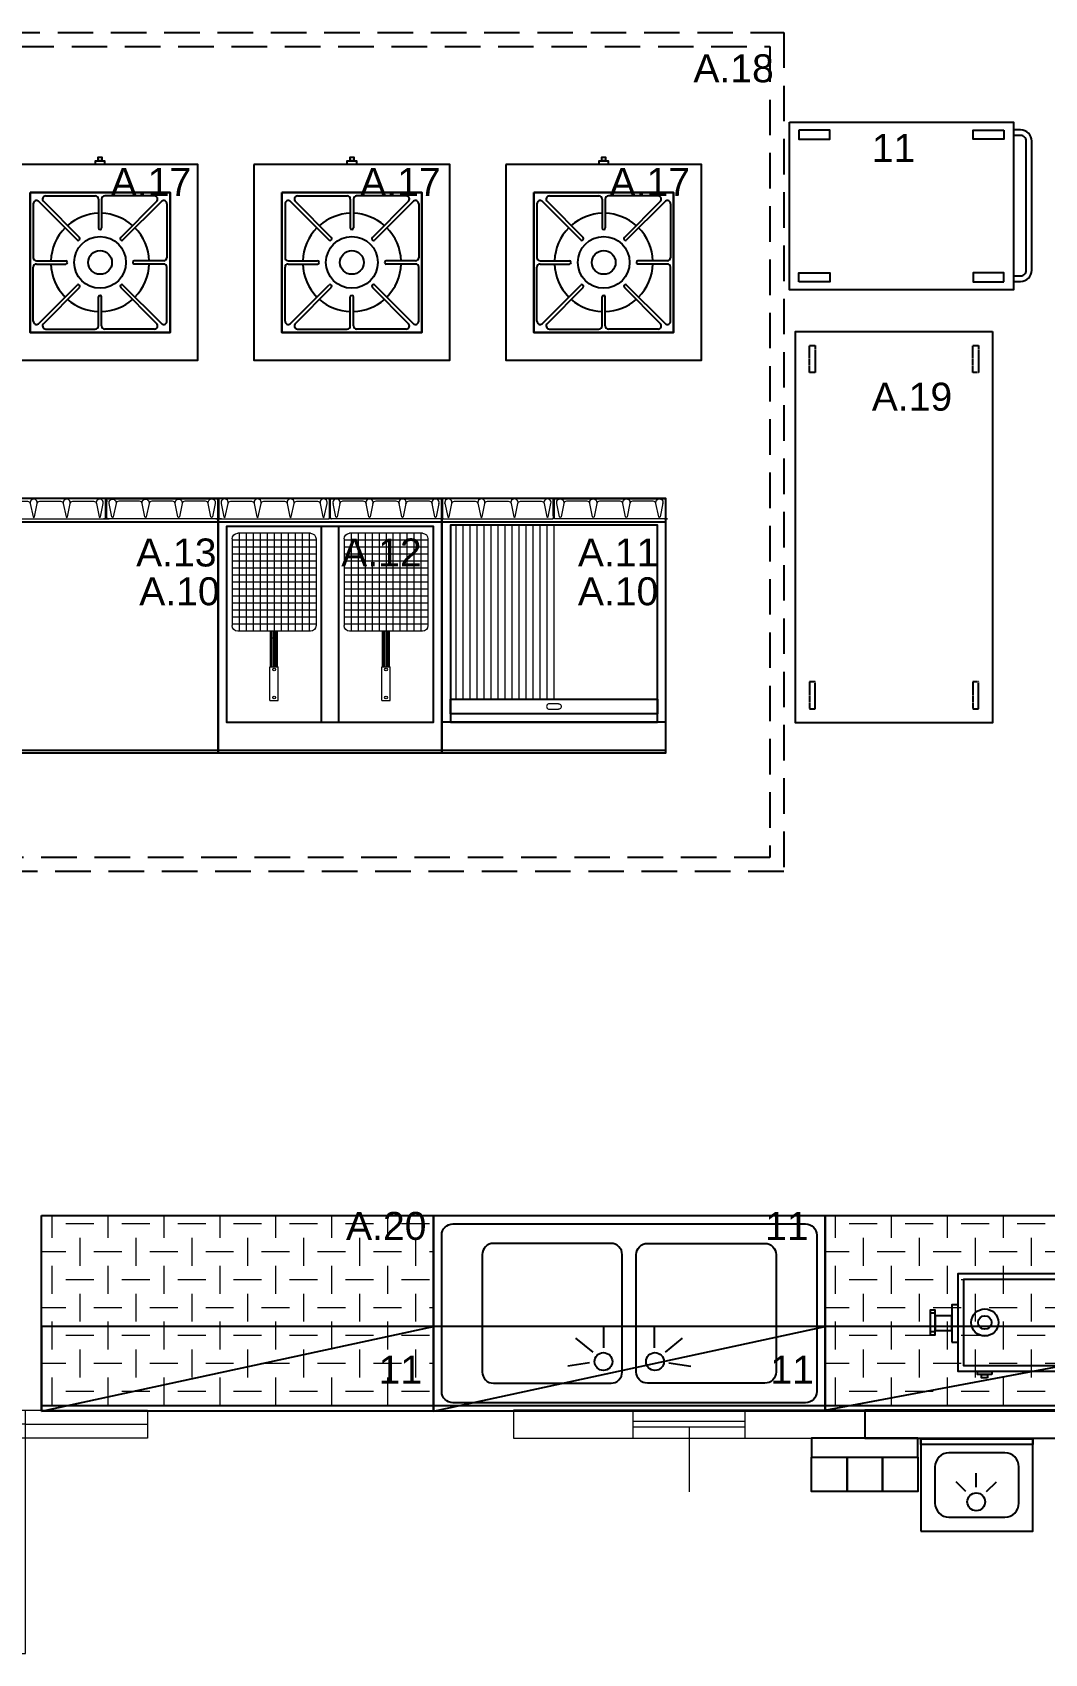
# Model space of a CAD drawing. Header units: millimetres. Extents: x -3516 to 33273, y -7531 to 724.
# Drawn here: x 28838 to 29200, y -2674 to -2094 of the extents above; entities that cross this region are included whole.
import ezdxf

# ---------------------------------------------------------------- set-up
doc = ezdxf.new("R2010")
doc.units = ezdxf.units.MM
for name, pattern in [('ACAD_ISO03W100', [30, 12, -18]), ('DASHED', [19.05, 12.7, -6.35]), ('HIDDEN', [0.375, 0.25, -0.125])]:
    doc.linetypes.add(name, pattern=pattern)
for name, color, linetype, lineweight in [('40x60 VAS', 155, 'Continuous', 15), ('DIS-100', 9, 'Continuous', 30), ('GRC- Yazı 1', 3, 'Continuous', 20), ('GRC-Ekipman', 4, 'Continuous', 25), ('GRC-et', 10, 'Continuous', 15), ('KAPI', 37, 'Continuous', 15)]:
    doc.layers.add(name, color=color, linetype=linetype, lineweight=lineweight)
doc.layers.add('S2000-002 Çizgi', color=7, linetype='Continuous')
doc.layers.add('S2000-003 Kapı', color=3, linetype='Continuous')
doc.styles.add('ekp-yazı', font='arial.ttf', dxfattribs={"height": 10})

# ---------------------------------------------------------------- blocks, each defined once
blk = doc.blocks.new('A$Ccb6340a7')
at = {"layer": 'DIS-100', "lineweight": -2}
blk.add_lwpolyline([(10, 125.5), (10, 0), (0, 0), (0, 125.5)], close=True, dxfattribs=at)
blk = doc.blocks.new('ASDQ2WE1241245')
at = {"layer": 'KAPI', "color": 3}
for p, q in [((178099.81, 119041.46), (178099.81, 119051.46)), ((178263.81, 119041.46), (178263.81, 119051.46)), ((178099.81, 119046.46), (178056.31, 119046.46)), ((178263.81, 119046.46), (178307.31, 119046.46))]:
    blk.add_line(p, q, dxfattribs=at)
blk.add_lwpolyline([(178056.31, 119051.46), (178307.31, 119051.46), (178307.31, 119041.46), (178056.31, 119041.46)], close=True, dxfattribs=at)
at = {"layer": 'KAPI', "color": 3, "linetype": 'Continuous', "ltscale": 0.5}
for points in [[(178099.81, 119046.46), (178103.81, 119046.46), (178103.81, 118964.46), (178099.81, 118964.46), (178099.81, 119046.46)], [(178263.81, 119046.46), (178259.81, 119046.46), (178259.81, 118964.46), (178263.81, 118964.46), (178263.81, 119046.46)]]:
    blk.add_lwpolyline(points, dxfattribs=at)
at = {"layer": 'KAPI', "color": 3, "linetype": 'ACAD_ISO03W100', "ltscale": 0.5}
for centre, start, end in [((178099.63, 119046.53), 272.91666, 359.94754), ((178263.99, 119046.53), 180.05246, 267.08334)]:
    blk.add_arc(centre, 82.18, start, end, dxfattribs=at)
blk = doc.blocks.new('A$C3c9ccc98')
at = {"layer": '40x60 VAS', "linetype": 'Continuous'}
for p, q in [((42.75, 19.14), (42.75, 29.14)), ((82.75, 19.14), (82.75, 29.14)), ((82.75, 25.14), (42.75, 25.14)), ((82.75, 23.14), (42.75, 23.14)), ((62.75, 23.14), (62.75, 0))]:
    blk.add_line(p, q, dxfattribs=at)
blk.add_lwpolyline([(125.5, 29.14), (0, 29.14), (0, 19.14), (125.5, 19.14)], close=True, dxfattribs=at)
blk = doc.blocks.new('Evye2.140-70')
at = {"color": 251}
for p, q in [((-84.16, -17.24), (-91.97, -16.13)), ((-55.84, -17.24), (-48.03, -16.13)), ((-82.93, -21.05), (-89.03, -26.06)), ((-79.02, -22.71), (-79.02, -30.6)), ((-60.98, -22.71), (-60.98, -30.6)), ((-57.07, -21.05), (-50.97, -26.06))]:
    blk.add_line(p, q, dxfattribs=at)
for points in [[(0, -70), (-140, -70), (-140, 0), (0, 0)], [(0, -2), (-140, -2), (-140, 0), (0, 0)]]:
    blk.add_lwpolyline(points, close=True)
blk.add_lwpolyline([(-7, -67), (-133, -67, -0.414214), (-137, -63), (-137, -7, -0.414214), (-133, -3), (-7, -3, -0.414214), (-3, -7), (-3, -63, -0.414214)], format="xyb", close=True)
for points in [[(-76.5, -60), (-118.5, -60, -0.414214), (-122.5, -56), (-122.5, -14, -0.414214), (-118.5, -10), (-76.5, -10, -0.414214), (-72.5, -14), (-72.5, -56, -0.414214)], [(-63.5, -60), (-21.5, -60, 0.414214), (-17.5, -56), (-17.5, -14, 0.414214), (-21.5, -10), (-63.5, -10, 0.414214), (-67.5, -14), (-67.5, -56, 0.414214)]]:
    blk.add_lwpolyline(points, format="xyb", close=True, dxfattribs=at)
for centre in [(-79.21, -17.74), (-60.79, -17.74)]:
    blk.add_circle(centre, 3.19, dxfattribs=at)
blk = doc.blocks.new('PoliTT.E.140-70')
at = {"layer": 'GRC-et'}
h = blk.add_hatch(dxfattribs=at)
h.set_pattern_fill('CHECKERED', color=256, scale=10, style=0)
h.set_pattern_definition([(0, (140, 0), (10, 10), [10, -10]), (90, (145, 5), (-10, 10), [10, -10])])
h.paths.add_polyline_path([(0, -70), (140, -70), (140, -2), (0, -2)])
for p, q in [((0, 0), (140, 0)), ((0, -70), (0, 0)), ((140, 0), (140, -70)), ((140, -2), (0, -2)), ((140, -70), (0, -70))]:
    blk.add_line(p, q)
blk = doc.blocks.new('A$C2C312901')
at = {"layer": 'S2000-002 Çizgi', "linetype": 'Continuous', "lineweight": 0}
for p, q in [((39.55, 90.8), (0.45, 90.8)), ((1.06, 89.25), (2.06, 84.41)), ((2.55, 84.43), (3.54, 89.23)), ((4.51, 90), (11.89, 90)), ((12.86, 89.25), (13.86, 84.41)), ((14.35, 84.43), (15.33, 89.21)), ((16.31, 90), (23.69, 90)), ((24.68, 89.16), (25.66, 84.41)), ((26.15, 84.43), (27.13, 89.21)), ((28.11, 90), (35.49, 90)), ((36.48, 89.16), (37.46, 84.41)), ((37.95, 84.43), (38.93, 89.21)), ((40.45, 90.8), (79.55, 90.8)), ((42.05, 84.43), (41.07, 89.21)), ((43.52, 89.16), (42.55, 84.41)), ((51.89, 90), (44.51, 90)), ((53.85, 84.43), (52.87, 89.21)), ((55.32, 89.16), (54.35, 84.41)), ((63.69, 90), (56.31, 90)), ((65.65, 84.43), (64.67, 89.21)), ((67.14, 89.25), (66.15, 84.41)), ((75.49, 90), (68.11, 90)), ((77.45, 84.43), (76.46, 89.23)), ((78.94, 89.25), (77.95, 84.41)), ((5, 81.5), (5, 19.2)), ((7.5, 81.5), (7.5, 19.2)), ((10, 81.5), (10, 19.2)), ((12.5, 81.5), (12.5, 19.2)), ((15, 81.5), (15, 19.2)), ((17.5, 81.5), (17.5, 19.2)), ((20, 81.5), (20, 19.2)), ((22.5, 81.5), (22.5, 19.2)), ((25, 81.5), (25, 19.2)), ((27.5, 81.5), (27.5, 19.2)), ((30, 81.5), (30, 19.2)), ((32.5, 81.5), (32.5, 19.2)), ((35, 81.5), (35, 19.2)), ((37.5, 81.5), (37.5, 19.2)), ((40, 81.5), (40, 19.2)), ((41.61, 17.6), (38.39, 17.6)), ((38.39, 15.6), (41.61, 15.6))]:
    blk.add_line(p, q, dxfattribs=at)
at = {"layer": 'S2000-002 Çizgi'}
for points in [[(0, 0), (80, 0), (80, 91), (0, 91)], [(0, 1), (80, 1), (80, 82.5), (0, 82.5)], [(3, 11), (77, 11), (77, 81.5), (3, 81.5)], [(77, 14), (3, 14), (3, 19.2), (77, 19.2)], [(0, 1), (80, 1), (80, 11), (0, 11)]]:
    blk.add_lwpolyline(points, close=True, dxfattribs=at)
at = {"layer": 'S2000-002 Çizgi', "linetype": 'Continuous', "lineweight": 0}
for centre, radius, start, end in [((2.3, 89.54), 1.27, 346.42061, 193.57939), ((14.1, 89.54), 1.27, 346.42061, 193.57939), ((25.91, 89.54), 1.27, 346.42061, 193.57939), ((37.71, 89.54), 1.27, 346.42061, 193.57939), ((38.39, 16.6), 1, 90.00605, 270.21394)]:
    blk.add_arc(centre, radius, start, end, dxfattribs=at)
at = {"layer": 'S2000-002 Çizgi', "linetype": 'Continuous', "lineweight": 0, "extrusion": (0, 0, -1)}
for centre, radius, start, end in [((-42.29, 89.54), 1.27, 346.42061, 193.57939), ((-54.09, 89.54), 1.27, 346.42061, 193.57939), ((-65.9, 89.54), 1.27, 346.42061, 193.57939), ((-77.7, 89.54), 1.27, 346.42061, 193.57939), ((-41.61, 16.6), 1, 90.00605, 270.21394)]:
    blk.add_arc(centre, radius, start, end, dxfattribs=at)
for centre, major_axis, start_param, end_param in [((4.51, 89), (1, 0), 3.371293, 4.712389), ((11.89, 89), (1, 0), 4.712389, 6.0355), ((16.31, 89), (1, 0), 3.349747, 4.712389), ((23.69, 89), (1, 0), 4.712389, 6.124448), ((28.11, 89), (1, 0), 3.349747, 4.712389), ((35.49, 89), (1, 0), 4.712389, 6.124448), ((42.3, 84.46), (-0.25, 0), 3.344893, 6.16625), ((54.1, 84.46), (-0.25, 0), 3.344893, 6.16625), ((65.9, 84.46), (-0.25, 0), 3.344906, 6.16625), ((77.7, 84.46), (-0.25, 0), 3.344804, 6.16625)]:
    blk.add_ellipse(centre, major_axis=major_axis, ratio=0.999997, start_param=start_param, end_param=end_param, dxfattribs=at)
at = {"layer": 'S2000-002 Çizgi', "linetype": 'Continuous', "lineweight": 0}
for centre, major_axis, start_param, end_param in [((44.51, 89), (-1, 0), 4.712389, 6.124448), ((51.89, 89), (-1, 0), 3.349747, 4.712389), ((56.31, 89), (-1, 0), 4.712389, 6.124448), ((63.69, 89), (-1, 0), 3.349747, 4.712389), ((68.11, 89), (-1, 0), 4.712389, 6.0355), ((75.49, 89), (-1, 0), 3.371293, 4.712389), ((2.3, 84.46), (0.25, 0), 3.344804, 6.16625), ((14.1, 84.46), (0.25, 0), 3.344906, 6.16625), ((25.9, 84.46), (0.25, 0), 3.344893, 6.16625), ((37.7, 84.46), (0.25, 0), 3.344893, 6.16625)]:
    blk.add_ellipse(centre, major_axis=major_axis, ratio=0.999997, start_param=start_param, end_param=end_param, dxfattribs=at)
for points, weights, knots in [([(0.2, 83.9), (0.2, 83.7), (0.4, 83.7), (20, 83.7), (39.6, 83.7), (39.8, 83.7), (39.8, 83.9), (39.8, 87.25), (39.8, 90.6), (39.8, 90.8), (39.6, 90.8), (39.58, 90.8), (39.56, 90.8)], [1, 0.707748873271, 1, 1, 1, 0.707106781187, 1, 1, 1, 0.707106781187, 1, 1, 1], [0, 0, 0, 0.166667, 0.166667, 0.333333, 0.333333, 0.5, 0.5, 0.666667, 0.666667, 0.833333, 0.833333, 1, 1, 1]), ([(0.45, 90.8), (0.43, 90.8), (0.4, 90.8), (0.2, 90.8), (0.2, 90.6), (0.2, 90.6), (0.2, 90.6), (0.2, 87.25), (0.2, 83.9), (0.2, 83.9), (0.2, 83.9)], [1, 1, 1, 0.707106781187, 1, 1, 1, 1, 1, 0.999999587343, 1], [0, 0, 0, 0.2, 0.2, 0.4, 0.4, 0.6, 0.6, 0.8, 0.8, 1, 1, 1]), ([(79.8, 83.9), (79.8, 83.7), (79.6, 83.7), (60, 83.7), (40.4, 83.7), (40.2, 83.7), (40.2, 83.9), (40.2, 87.25), (40.2, 90.6), (40.2, 90.8), (40.4, 90.8), (40.42, 90.8), (40.44, 90.8)], [1, 0.707748873271, 1, 1, 1, 0.707106781187, 1, 1, 1, 0.707106781187, 1, 1, 1], [0, 0, 0, 0.166667, 0.166667, 0.333333, 0.333333, 0.5, 0.5, 0.666667, 0.666667, 0.833333, 0.833333, 1, 1, 1]), ([(79.55, 90.8), (79.58, 90.8), (79.6, 90.8), (79.8, 90.8), (79.8, 90.6), (79.8, 90.6), (79.8, 90.6), (79.8, 87.25), (79.8, 83.9), (79.8, 83.9), (79.8, 83.9)], [1, 1, 1, 0.707106781187, 1, 1, 1, 1, 1, 0.999999587343, 1], [0, 0, 0, 0.2, 0.2, 0.4, 0.4, 0.6, 0.6, 0.8, 0.8, 1, 1, 1])]:
    blk.add_rational_spline(points, weights, degree=2, knots=knots, dxfattribs=at)
for p in [(1.06, 89.25), (78.94, 89.25)]:
    blk.add_point(p, dxfattribs=at)
blk = doc.blocks.new('A$C6BBD115A')
at = {"layer": 'S2000-002 Çizgi', "linetype": 'Continuous', "lineweight": 0}
for p, q in [((39.5, 90.8), (0.45, 90.8)), ((1.06, 89.25), (1.06, 89.24)), ((1.06, 89.24), (2.05, 84.41)), ((2.55, 84.43), (3.54, 89.23)), ((4.51, 90), (11.89, 90)), ((12.86, 89.24), (13.85, 84.41)), ((14.35, 84.43), (15.33, 89.21)), ((16.31, 90), (23.69, 90)), ((24.68, 89.16), (25.65, 84.41)), ((26.15, 84.43), (27.13, 89.21)), ((28.11, 90), (35.49, 90)), ((36.48, 89.16), (37.45, 84.41)), ((37.95, 84.43), (38.93, 89.21)), ((40.5, 90.8), (79.55, 90.8)), ((42.05, 84.43), (41.07, 89.21)), ((43.52, 89.16), (42.55, 84.41)), ((51.89, 90), (44.51, 90)), ((53.85, 84.43), (52.87, 89.21)), ((55.32, 89.16), (54.35, 84.41)), ((63.69, 90), (56.31, 90)), ((65.65, 84.43), (64.67, 89.21)), ((67.14, 89.24), (66.15, 84.41)), ((75.49, 90), (68.11, 90)), ((77.45, 84.43), (76.46, 89.23)), ((78.94, 89.24), (77.95, 84.41)), ((78.94, 89.25), (78.94, 89.24)), ((5, 76.55), (5, 45.55)), ((35, 76.05), (5, 76.05)), ((33, 78.55), (7, 78.55)), ((7.5, 78.55), (7.5, 43.55)), ((10, 78.55), (10, 43.55)), ((12.5, 78.55), (12.5, 43.55)), ((15, 78.55), (15, 43.55)), ((17.5, 78.55), (17.5, 43.55)), ((20, 78.55), (20, 43.55)), ((22.5, 78.55), (22.5, 43.55)), ((25, 78.55), (25, 43.55)), ((27.5, 78.55), (27.5, 43.55)), ((30, 78.55), (30, 43.55)), ((32.5, 78.55), (32.5, 43.55)), ((35, 76.55), (35, 45.55)), ((45, 76.55), (45, 45.55)), ((75, 76.05), (45, 76.05)), ((73, 78.55), (47, 78.55)), ((47.5, 78.55), (47.5, 43.55)), ((50, 78.55), (50, 43.55)), ((52.5, 78.55), (52.5, 43.55)), ((55, 78.55), (55, 43.55)), ((57.5, 78.55), (57.5, 43.55)), ((60, 78.55), (60, 43.55)), ((62.5, 78.55), (62.5, 43.55)), ((65, 78.55), (65, 43.55)), ((67.5, 78.55), (67.5, 43.55)), ((70, 78.55), (70, 43.55)), ((72.5, 78.55), (72.5, 43.55)), ((75, 76.55), (75, 45.55)), ((35, 73.55), (5, 73.55)), ((35, 71.05), (5, 71.05)), ((75, 73.55), (45, 73.55)), ((75, 71.05), (45, 71.05)), ((35, 68.55), (5, 68.55)), ((35, 66.05), (5, 66.05)), ((75, 68.55), (45, 68.55)), ((75, 66.05), (45, 66.05)), ((35, 63.55), (5, 63.55)), ((35, 61.05), (5, 61.05)), ((35, 58.55), (5, 58.55)), ((75, 63.55), (45, 63.55)), ((75, 61.05), (45, 61.05)), ((75, 58.55), (45, 58.55)), ((35, 56.05), (5, 56.05)), ((35, 53.55), (5, 53.55)), ((75, 56.05), (45, 56.05)), ((75, 53.55), (45, 53.55)), ((35, 51.05), (5, 51.05)), ((35, 48.55), (5, 48.55)), ((75, 51.05), (45, 51.05)), ((75, 48.55), (45, 48.55)), ((35, 46.05), (5, 46.05)), ((33, 43.55), (7, 43.55)), ((18.75, 30.8), (18.75, 43.55)), ((19.25, 30.8), (19.25, 43.55)), ((19.75, 41), (19.25, 41)), ((19.75, 30.8), (19.75, 43.55)), ((20.25, 30.8), (20.25, 43.55)), ((20.75, 41), (20.25, 41)), ((20.75, 30.8), (20.75, 43.55)), ((21.25, 30.8), (21.25, 43.55)), ((75, 46.05), (45, 46.05)), ((73, 43.55), (47, 43.55)), ((58.75, 30.8), (58.75, 43.55)), ((59.25, 30.8), (59.25, 43.55)), ((59.75, 41), (59.25, 41)), ((59.75, 30.8), (59.75, 43.55)), ((60.25, 30.8), (60.25, 43.55)), ((60.75, 41), (60.25, 41)), ((60.75, 30.8), (60.75, 43.55)), ((61.25, 30.8), (61.25, 43.55)), ((18.5, 30.8), (21.5, 30.8)), ((18.5, 18.8), (18.5, 30.8)), ((21.5, 18.8), (21.5, 30.8)), ((58.5, 30.8), (61.5, 30.8)), ((58.5, 18.8), (58.5, 30.8)), ((61.5, 18.8), (61.5, 30.8)), ((18.5, 18.8), (21.5, 18.8)), ((58.5, 18.8), (61.5, 18.8))]:
    blk.add_line(p, q, dxfattribs=at)
at = {"layer": 'S2000-002 Çizgi'}
for points in [[(0, 0), (80, 0), (80, 91), (0, 91)], [(80, 82.5), (0, 82.5), (0, 1), (80, 1)], [(3, 11), (77, 11), (77, 81), (3, 81)], [(37, 81), (3, 81), (3, 11), (37, 11)], [(43, 11), (77, 11), (77, 81), (43, 81)]]:
    blk.add_lwpolyline(points, close=True, dxfattribs=at)
at = {"layer": 'S2000-002 Çizgi', "linetype": 'Continuous', "lineweight": 0, "flags": 128}
for points in [[(0.2, 90.6), (0.2, 83.9)], [(0.45, 90.8), (0.4, 90.8)], [(39.8, 83.9), (39.8, 90.5)], [(40.2, 83.9), (40.2, 90.5)], [(79.55, 90.8), (79.6, 90.8)], [(79.8, 90.6), (79.8, 83.9)], [(0.4, 83.7), (39.6, 83.7)], [(79.6, 83.7), (40.4, 83.7)]]:
    blk.add_lwpolyline(points, dxfattribs=at)
at = {"layer": 'S2000-002 Çizgi', "linetype": 'Continuous', "lineweight": 0}
for centre in [(20, 29.8), (60, 29.8), (20, 19.8), (60, 19.8)]:
    blk.add_circle(centre, 0.5, dxfattribs=at)
for centre in [(2.3, 89.54), (14.1, 89.54), (25.91, 89.54), (37.71, 89.54), (42.31, 89.54), (54.11, 89.54), (65.91, 89.54), (77.7, 89.54)]:
    blk.add_arc(centre, 1.27, 346.42061, 193.57939, dxfattribs=at)
at = {"layer": 'S2000-002 Çizgi', "linetype": 'Continuous', "lineweight": 0, "extrusion": (0, 0, -1)}
for centre, radius, start, end in [((-39.5, 90.5), 0.3, 90, 180), ((-40.5, 90.5), 0.3, 0, 90), ((-7, 76.55), 2, 0, 90), ((-33, 76.55), 2, 90, 180), ((-47, 76.55), 2, 0, 90), ((-73, 76.55), 2, 90, 180), ((-7, 45.55), 2, 270, 0), ((-33, 45.55), 2, 180, 270), ((-47, 45.55), 2, 270, 0), ((-73, 45.55), 2, 180, 270)]:
    blk.add_arc(centre, radius, start, end, dxfattribs=at)
at = {"layer": 'S2000-002 Çizgi', "linetype": 'Continuous', "lineweight": 0}
for centre, major_axis, start_param, end_param in [((0.4, 90.6), (-0.2, 0), 4.712389, 6.283185), ((44.51, 89), (-1, 0), 4.712389, 6.124448), ((51.89, 89), (-1, 0), 3.349747, 4.712389), ((56.31, 89), (-1, 0), 4.712389, 6.124448), ((63.69, 89), (-1, 0), 3.349747, 4.712389), ((68.11, 89), (-1, 0), 4.712389, 6.0355), ((75.49, 89), (-1, 0), 3.371293, 4.712389), ((0.4, 83.9), (-0.2, 0), 0, 1.570796), ((2.3, 84.46), (0.25, 0), 3.344804, 6.16625), ((14.1, 84.46), (0.25, 0), 3.344906, 6.16625), ((25.9, 84.46), (0.25, 0), 3.344893, 6.16625), ((37.7, 84.46), (0.25, 0), 3.344893, 6.16625), ((39.6, 83.9), (0.2, 0), 4.712389, 6.283185)]:
    blk.add_ellipse(centre, major_axis=major_axis, ratio=0.999997, start_param=start_param, end_param=end_param, dxfattribs=at)
at = {"layer": 'S2000-002 Çizgi', "linetype": 'Continuous', "lineweight": 0, "extrusion": (0, 0, -1)}
for centre, major_axis, start_param, end_param in [((4.51, 89), (1, 0), 3.371293, 4.712389), ((11.89, 89), (1, 0), 4.712389, 6.0355), ((16.31, 89), (1, 0), 3.349747, 4.712389), ((23.69, 89), (1, 0), 4.712389, 6.124448), ((28.11, 89), (1, 0), 3.349747, 4.712389), ((35.49, 89), (1, 0), 4.712389, 6.124448), ((79.6, 90.6), (0.2, 0), 4.712389, 6.283185), ((40.4, 83.9), (-0.2, 0), 4.712389, 6.283185), ((42.3, 84.46), (-0.25, 0), 3.344893, 6.16625), ((54.1, 84.46), (-0.25, 0), 3.344893, 6.16625), ((65.9, 84.46), (-0.25, 0), 3.344906, 6.16625), ((77.7, 84.46), (-0.25, 0), 3.344804, 6.16625), ((79.6, 83.9), (0.2, 0), 0, 1.570796)]:
    blk.add_ellipse(centre, major_axis=major_axis, ratio=0.999997, start_param=start_param, end_param=end_param, dxfattribs=at)
at = {"layer": 'S2000-002 Çizgi', "linetype": 'Continuous', "lineweight": 0}
for p in [(0.2, 90.6), (0.4, 90.8), (79.6, 90.8), (79.8, 90.6), (0.2, 83.9), (0.4, 83.7), (39.6, 83.7), (39.8, 83.9), (40.2, 83.9), (40.4, 83.7), (79.6, 83.7), (79.8, 83.9)]:
    blk.add_point(p, dxfattribs=at)
blk = doc.blocks.new('A$C74724A35')
at = {"layer": 'S2000-002 Çizgi', "linetype": 'Continuous', "lineweight": 0}
for p, q in [((39.55, 90.8), (0.45, 90.8)), ((1.06, 89.25), (1.06, 89.24)), ((1.06, 89.24), (2.06, 84.41)), ((2.55, 84.43), (3.54, 89.23)), ((4.51, 90), (11.89, 90)), ((12.86, 89.24), (13.86, 84.41)), ((14.35, 84.43), (15.33, 89.21)), ((16.31, 90), (23.69, 90)), ((24.68, 89.16), (25.66, 84.41)), ((26.15, 84.43), (27.13, 89.21)), ((28.11, 90), (35.49, 90)), ((36.48, 89.16), (37.46, 84.41)), ((37.95, 84.43), (38.93, 89.21)), ((40.45, 90.8), (79.55, 90.8)), ((42.05, 84.43), (41.07, 89.21)), ((43.52, 89.16), (42.54, 84.41)), ((51.89, 90), (44.51, 90)), ((53.85, 84.43), (52.87, 89.21)), ((55.32, 89.16), (54.34, 84.41)), ((63.69, 90), (56.31, 90)), ((65.65, 84.43), (64.67, 89.21)), ((67.14, 89.24), (66.14, 84.41)), ((75.49, 90), (68.11, 90)), ((77.45, 84.43), (76.46, 89.23)), ((78.94, 89.24), (77.94, 84.41)), ((78.94, 89.25), (78.94, 89.24))]:
    blk.add_line(p, q, dxfattribs=at)
at = {"layer": 'S2000-002 Çizgi'}
for points in [[(0, 0), (80, 0), (80, 91), (0, 91)], [(80, 82.5), (0, 82.5), (0, 1), (80, 1)]]:
    blk.add_lwpolyline(points, close=True, dxfattribs=at)
at = {"layer": 'S2000-002 Çizgi', "linetype": 'Continuous', "lineweight": 0}
for centre, radius, start, end in [((2.3, 89.53), 1.27, 346.42061, 193.57939), ((14.1, 89.5), 1.27, 346.42061, 193.57939), ((25.9, 89.5), 1.27, 346.42061, 193.57939), ((37.7, 89.5), 1.27, 346.42061, 193.57939), ((40.4, 90.6), 0.2, 90, 180)]:
    blk.add_arc(centre, radius, start, end, dxfattribs=at)
at = {"layer": 'S2000-002 Çizgi', "linetype": 'Continuous', "lineweight": 0, "extrusion": (0, 0, -1)}
for centre, radius, start, end in [((-39.6, 90.6), 0.2, 90, 180), ((-42.3, 89.5), 1.27, 346.42061, 193.57939), ((-54.1, 89.5), 1.27, 346.42061, 193.57939), ((-65.9, 89.5), 1.27, 346.42061, 193.57939), ((-77.7, 89.53), 1.27, 346.42061, 193.57939)]:
    blk.add_arc(centre, radius, start, end, dxfattribs=at)
for centre, major_axis, start_param, end_param in [((4.51, 89), (1, 0), 3.371293, 4.712389), ((11.89, 89), (1, 0), 4.712389, 6.0355), ((16.31, 89), (1, 0), 3.349747, 4.712389), ((23.69, 89), (1, 0), 4.712389, 6.124448), ((28.11, 89), (1, 0), 3.349747, 4.712389), ((35.49, 89), (1, 0), 4.712389, 6.124448), ((42.3, 84.46), (-0.25, 0), 3.344893, 6.16625), ((54.1, 84.46), (-0.25, 0), 3.344893, 6.16625), ((65.9, 84.46), (-0.25, 0), 3.344906, 6.16625), ((77.7, 84.46), (-0.25, 0), 3.344804, 6.16625)]:
    blk.add_ellipse(centre, major_axis=major_axis, ratio=0.999997, start_param=start_param, end_param=end_param, dxfattribs=at)
at = {"layer": 'S2000-002 Çizgi', "linetype": 'Continuous', "lineweight": 0}
for centre, major_axis, start_param, end_param in [((44.51, 89), (-1, 0), 4.712389, 6.124448), ((51.89, 89), (-1, 0), 3.349747, 4.712389), ((56.31, 89), (-1, 0), 4.712389, 6.124448), ((63.69, 89), (-1, 0), 3.349747, 4.712389), ((68.11, 89), (-1, 0), 4.712389, 6.0355), ((75.49, 89), (-1, 0), 3.371293, 4.712389), ((2.3, 84.46), (0.25, 0), 3.344804, 6.16625), ((14.1, 84.46), (0.25, 0), 3.344906, 6.16625), ((25.9, 84.46), (0.25, 0), 3.344893, 6.16625), ((37.7, 84.46), (0.25, 0), 3.344893, 6.16625)]:
    blk.add_ellipse(centre, major_axis=major_axis, ratio=0.999997, start_param=start_param, end_param=end_param, dxfattribs=at)
for points in [[(0.45, 90.8), (0.42, 90.8), (0.4, 90.8), (0.4, 90.8), (0.4, 90.8), (0.2, 90.8), (0.2, 90.6), (0.2, 90.6), (0.2, 90.6), (0.2, 90.6), (0.2, 90.6), (0.2, 87.25), (0.2, 83.9), (0.2, 83.9), (0.2, 83.9), (0.2, 83.7), (0.4, 83.7), (0.4, 83.7), (0.4, 83.7), (20, 83.7), (39.6, 83.7), (39.6, 83.7), (39.6, 83.7), (39.8, 83.7), (39.8, 83.9), (39.8, 83.9), (39.8, 83.9), (39.8, 87.25), (39.8, 90.6), (39.8, 90.6), (39.8, 90.6), (39.8, 90.6), (39.8, 90.6)], [(79.55, 90.8), (79.57, 90.8), (79.6, 90.8), (79.6, 90.8), (79.6, 90.8), (79.8, 90.8), (79.8, 90.6), (79.8, 90.6), (79.8, 90.6), (79.8, 90.6), (79.8, 90.6), (79.8, 87.25), (79.8, 83.9), (79.8, 83.9), (79.8, 83.9), (79.8, 83.7), (79.6, 83.7), (79.6, 83.7), (79.6, 83.7), (60, 83.7), (40.4, 83.7), (40.4, 83.7), (40.4, 83.7), (40.2, 83.7), (40.2, 83.9), (40.2, 83.9), (40.2, 83.9), (40.2, 87.25), (40.2, 90.6), (40.2, 90.6), (40.2, 90.6), (40.2, 90.6), (40.2, 90.6)]]:
    blk.add_rational_spline(points, [1, 1, 1, 1, 1, 0.707106781187, 1, 1, 1, 1, 1, 1, 1, 1, 1, 0.707106781187, 1, 1, 1, 1, 1, 1, 1, 0.707106781187, 1, 1, 1, 1, 1, 1, 1, 0.999999944177, 1], degree=2, knots=[0, 0, 0, 0.0625, 0.0625, 0.125, 0.125, 0.1875, 0.1875, 0.25, 0.25, 0.3125, 0.3125, 0.375, 0.375, 0.4375, 0.4375, 0.5, 0.5, 0.5625, 0.5625, 0.625, 0.625, 0.6875, 0.6875, 0.75, 0.75, 0.8125, 0.8125, 0.875, 0.875, 0.9375, 0.9375, 1, 1, 1], dxfattribs=at)
blk = doc.blocks.new('A$C3D1D0F42')
at = {"layer": 'S2000-002 Çizgi'}
for p, q in [((11.13, 58.64), (11.13, 39.31)), ((12.96, 59.52), (26.92, 45.65)), ((14.86, 59.43), (27.62, 46.53)), ((15.57, 61.43), (33.31, 61.43)), ((34.44, 60.31), (34.44, 49.97)), ((35.56, 60.31), (35.56, 49.97)), ((54.43, 61.43), (36.69, 61.43)), ((55.14, 59.43), (42.38, 46.53)), ((57.04, 59.52), (43.08, 45.65)), ((58.87, 58.64), (58.87, 39.31)), ((60, 12.62), (60, 62.62)), ((27.71, 45.73), (27.71, 45.73)), ((42.29, 45.73), (42.29, 45.73)), ((11.13, 16.61), (11.13, 35.94)), ((12.25, 38.19), (22.76, 38.19)), ((12.25, 37.06), (22.76, 37.06)), ((12.25, 37.06), (22.76, 37.06)), ((57.75, 38.19), (47.24, 38.19)), ((57.75, 37.06), (47.24, 37.06)), ((57.75, 37.06), (47.24, 37.06)), ((58.87, 16.61), (58.87, 35.94)), ((12.96, 15.73), (26.92, 29.6)), ((27.71, 29.51), (27.71, 29.51)), ((42.29, 29.51), (42.29, 29.51)), ((57.04, 15.73), (43.08, 29.6)), ((14.86, 15.82), (27.62, 28.72)), ((34.44, 14.94), (34.44, 25.28)), ((35.56, 14.94), (35.56, 25.28)), ((55.14, 15.82), (42.38, 28.72)), ((10, 12.62), (60, 12.62)), ((15.57, 13.82), (33.31, 13.82)), ((54.43, 13.82), (36.69, 13.82))]:
    blk.add_line(p, q, dxfattribs=at)
for points in [[(70, 2.62), (70, 72.62), (0, 72.62), (0, 2.62)], [(60, 12.62), (60, 62.62), (10, 62.62), (10, 12.62)], [(60, 12.62), (10, 12.62), (10, 62.62), (60, 62.62)], [(60, 12.62), (10, 12.62), (10, 62.62), (60, 62.62)], [(33.36, 2.62), (36.64, 2.62), (36.64, 1.31), (33.36, 1.31)], [(34.34, 1.31), (35.66, 1.31), (35.66, 0), (34.34, 0)]]:
    blk.add_lwpolyline(points, close=True, dxfattribs=at)
for radius in [9.25, 4.25]:
    blk.add_circle((35, 37.62), radius, dxfattribs=at)
for centre, radius, start, end in [((12.25, 58.64), 1.13, 51.148, 180), ((15.57, 60.31), 1.13, 90, 231.148), ((33.31, 60.31), 1.13, 360, 90), ((36.69, 60.31), 1.13, 90, 180), ((54.43, 60.31), 1.13, 308.852, 90), ((57.75, 58.64), 1.13, 360, 128.852), ((35, 37.62), 17.58, 91.8351, 131.37476), ((35, 37.62), 17.58, 48.62524, 88.1649), ((35, 37.62), 17.58, 135.20105, 178.1649), ((27.27, 46.09), 0.563, 321.14708, 51.14045), ((35, 49.97), 0.563, 180, 270), ((35, 49.97), 0.563, 270, 360), ((42.73, 46.09), 0.563, 128.85955, 218.85292), ((35, 37.62), 17.58, 1.8351, 44.79895), ((27.27, 46.09), 0.563, 231.15346, 321.13569), ((42.73, 46.09), 0.563, 218.86431, 308.84654), ((12.25, 39.31), 1.13, 180, 270), ((12.25, 35.94), 1.13, 90, 180), ((35, 37.62), 17.58, 181.8351, 224.79895), ((22.76, 37.62), 0.563, 360, 90), ((22.76, 37.62), 0.563, 270, 360), ((47.24, 37.62), 0.563, 90, 180), ((47.24, 37.62), 0.563, 180, 270), ((35, 37.62), 17.58, 315.20105, 358.1649), ((57.75, 39.31), 1.13, 270, 360), ((57.75, 35.94), 1.13, 0, 90), ((27.27, 29.16), 0.563, 38.86431, 128.84654), ((27.27, 29.16), 0.563, 308.85955, 38.85292), ((42.73, 29.16), 0.563, 141.14708, 231.14045), ((42.73, 29.16), 0.563, 51.15346, 141.13569), ((35, 37.62), 17.58, 228.62524, 268.1649), ((35, 25.28), 0.563, 90, 180), ((35, 25.28), 0.563, 0, 90), ((35, 37.62), 17.58, 271.8351, 311.37476), ((12.25, 16.61), 1.13, 180, 308.852), ((15.57, 14.94), 1.13, 128.852, 270), ((33.31, 14.94), 1.13, 270, 0), ((36.69, 14.94), 1.13, 180, 270), ((54.43, 14.94), 1.13, 270, 51.148), ((57.75, 16.61), 1.13, 231.148, 0)]:
    blk.add_arc(centre, radius, start, end, dxfattribs=at)
blk = doc.blocks.new('PoliTT.E.160-70')
at = {"layer": 'GRC-et'}
h = blk.add_hatch(dxfattribs=at)
h.set_pattern_fill('CHECKERED', color=256, scale=10, style=0)
h.set_pattern_definition([(0, (160, 0), (10, 10), [10, -10]), (90, (165, 5), (-10, 10), [10, -10])])
h.paths.add_polyline_path([(0, -70), (160, -70), (160, -2), (0, -2)])
for p, q in [((0, 0), (160, 0)), ((0, -70), (0, 0)), ((160, 0), (160, -70)), ((160, -2), (0, -2)), ((160, -70), (0, -70))]:
    blk.add_line(p, q)
blk = doc.blocks.new('HarekeliT.140-70')
blk.add_lwpolyline([(-139.95, 0), (0, 0), (0, -70.39), (-139.95, -70.39)], close=True)
at = {"color": 253, "linetype": 'HIDDEN'}
for points in [[(-134.95, -5), (-125.23, -5), (-125.23, -7.01), (-134.95, -7.01)], [(-5, -5), (-14.72, -5), (-14.72, -7.01), (-5, -7.01)], [(-134.95, -63.38), (-125.23, -63.38), (-125.23, -65.39), (-134.95, -65.39)], [(-5, -63.38), (-14.72, -63.38), (-14.72, -65.39), (-5, -65.39)]]:
    blk.add_lwpolyline(points, close=True, dxfattribs=at)
blk = doc.blocks.new('ARB. Kazan Taşıma 80-60')
blk.add_lwpolyline([(0, 0), (0, -80), (60, -80), (60, 0)], close=True)
at = {"color": 251}
for points in [[(2.89, -3.38), (6.08, -3.38), (6.08, -14.4), (2.89, -14.4)], [(57.11, -3.38), (53.92, -3.38), (53.92, -14.4), (57.11, -14.4)], [(2.89, -76.62), (6.08, -76.62), (6.08, -65.6), (2.89, -65.6)], [(57.11, -76.62), (53.92, -76.62), (53.92, -65.6), (57.11, -65.6)]]:
    blk.add_lwpolyline(points, close=True, dxfattribs=at)
for points in [[(56.97, -80.16), (56.97, -82.6, -0.414214), (52.97, -86.6), (6.75, -86.6, -0.414214), (2.75, -82.6), (2.75, -80)], [(54.97, -80.16), (54.97, -82.6, -0.414214), (52.97, -84.6), (6.75, -84.6, -0.414214), (4.75, -82.6), (4.75, -80)]]:
    blk.add_lwpolyline(points, format="xyb", dxfattribs=at)
blk = doc.blocks.new('et kıyma no 32')
for points in [[(0, 35), (65, 35), (65, 0), (0, 0)], [(52.97, 36.1), (58.08, 36.1), (58.08, 35), (52.97, 35)], [(54.48, 37.31), (56.58, 37.31), (56.58, 36.1), (54.48, 36.1)], [(2, 33), (63, 33), (63, 2), (2, 2)], [(73.22, 20.31), (67.25, 20.31), (67.25, 15.17), (73.22, 15.17)], [(75, 21.92), (73.22, 21.92), (73.22, 13.08), (75, 13.08)]]:
    blk.add_lwpolyline(points, close=True)
for points in [[(67.25, 24.57), (65, 24.57)], [(65, 11.23), (67.25, 11.23), (67.25, 24.57)], [(73.22, 20.79), (75, 20.79)], [(73.22, 14.21), (75, 14.21)]]:
    blk.add_lwpolyline(points)
for radius in [4.84, 2.42]:
    blk.add_circle((55.44, 17.5), radius)
blk = doc.blocks.new('A$C353D2250')
at = {"layer": 'S2000-002 Çizgi'}
for p, q in [((16.08, 14.18), (12.54, 17.71)), ((19.74, 15.7), (19.74, 20.7)), ((23.41, 14.18), (26.95, 17.71))]:
    blk.add_line(p, q, dxfattribs=at)
for points in [[(0, 33), (40, 33), (40, 31), (0, 31)], [(0, 0), (40, 0), (40, 33), (0, 33)]]:
    blk.add_lwpolyline(points, close=True, dxfattribs=at)
blk.add_lwpolyline([(10, 5), (30, 5, 0.414214), (35, 10), (35, 23, 0.414214), (30, 28), (10, 28, 0.414214), (5, 23), (5, 10, 0.414214)], format="xyb", close=True, dxfattribs=at)
blk.add_circle((19.74, 10.51), 3.19, dxfattribs=at)
blk = doc.blocks.new('GALOŞ-BONE')
at = {"ltscale": 44}
for points in [[(0, 12.21), (38.02, 12.21), (38.02, 19.01), (0, 19.01)], [(0, 12.21), (12.67, 12.21), (12.67, 0), (0, 0)], [(12.67, 12.21), (25.35, 12.21), (25.35, 0), (12.67, 0)], [(25.35, 12.21), (38.02, 12.21), (38.02, 0), (25.35, 0)]]:
    blk.add_lwpolyline(points, close=True, dxfattribs=at)

msp = doc.modelspace()

# ---------------------------------------------------------------- linework, layer by layer
for p, q in [((29281.371, -2556.685), (28841.371, -2556.685)), ((28841.371, -2556.685), (28841.371, -2587.005)), ((28841.371, -2587.005), (28981.371, -2556.685)), ((28981.371, -2556.685), (28981.371, -2587.005)), ((28981.371, -2587.005), (29121.371, -2556.685)), ((29121.371, -2556.685), (29121.371, -2586.685)), ((29121.371, -2586.685), (29281.371, -2556.685))]:
    msp.add_line(p, q)
at = {"color": 1, "linetype": 'DASHED'}
msp.add_lwpolyline([(28656.622, -2093.967), (29106.622, -2093.967), (29106.622, -2393.967), (28656.622, -2393.967), (28656.622, -2093.967)], dxfattribs=at)
msp.add_lwpolyline([(28661.622, -2098.967), (29101.622, -2098.967), (29101.622, -2388.967), (28661.622, -2388.967)], close=True, dxfattribs=at)

# ---------------------------------------------------------------- block references
for name, p in [('ASDQ2WE1241245', (-149428.142, -121638.142)), ('A$C3c9ccc98', (29010.051, -2615.82))]:
    msp.add_blockref(name, p)
at = {"xscale": -1, "rotation": 90}
msp.add_blockref('A$Ccb6340a7', (29261.051, -2586.685), dxfattribs=at)
at = {"layer": 'GRC-Ekipman', "linetype": 'Continuous', "xscale": -1, "rotation": 90}
msp.add_blockref('ARB. Kazan Taşıma 80-60', (29108.656, -2126.048), dxfattribs=at)
at = {"layer": 'GRC-Ekipman'}
for name, p, rotation in [('HarekeliT.140-70', (29181.161, -2340.866), 270), ('PoliTT.E.140-70', (28981.371, -2587.005), 180), ('Evye2.140-70', (28981.371, -2587.005), 180), ('PoliTT.E.160-70', (29281.371, -2587.005), 180), ('et kıyma no 32', (29233.914, -2537.789, 150), 180)]:
    msp.add_blockref(name, p, dxfattribs=dict(at, rotation=rotation))
msp.add_blockref('GALOŞ-BONE', (29116.542, -2615.698), dxfattribs=at)
at = {"layer": 'S2000-002 Çizgi', "rotation": 180}
for p in [(28897.259, -2138.601), (28987.259, -2138.601), (29077.259, -2138.601)]:
    msp.add_blockref('A$C3D1D0F42', p, dxfattribs=at)
at = {"layer": 'S2000-002 Çizgi'}
msp.add_blockref('A$C353D2250', (29155.654, -2629.924), dxfattribs=at)
at = {"layer": 'S2000-003 Kapı'}
for name, p in [('A$C74724A35', (28824.455, -2351.611)), ('A$C6BBD115A', (28904.455, -2351.611)), ('A$C2C312901', (28984.455, -2351.611))]:
    msp.add_blockref(name, p, dxfattribs=at)

# ---------------------------------------------------------------- texts
at = {"layer": 'GRC- Yazı 1', "color": 6, "style": 'ekp-yazı'}
for s, p in [('A.18', (29074.312, -2111.796)), ('11', (29138.071, -2140.281)), ('A.17', (28866.087, -2152.417)), ('A.17', (28955.224, -2152.417)), ('A.17', (29044.361, -2152.417)), ('A.19', (29138.071, -2229.224)), ('A.13', (28875.151, -2284.941)), ('A.12', (28948.456, -2284.941)), ('A.11', (29033.035, -2284.941)), ('A.10', (28876.261, -2298.814)), ('A.10', (29033.035, -2298.814)), ('A.20', (28950.178, -2525.752)), ('11', (29099.97, -2525.752)), ('11', (28961.822, -2577.195)), ('11', (29101.824, -2577.195))]:
    msp.add_text(s, height=10, dxfattribs=at).set_placement(p)

doc.saveas('drawing.dxf')
